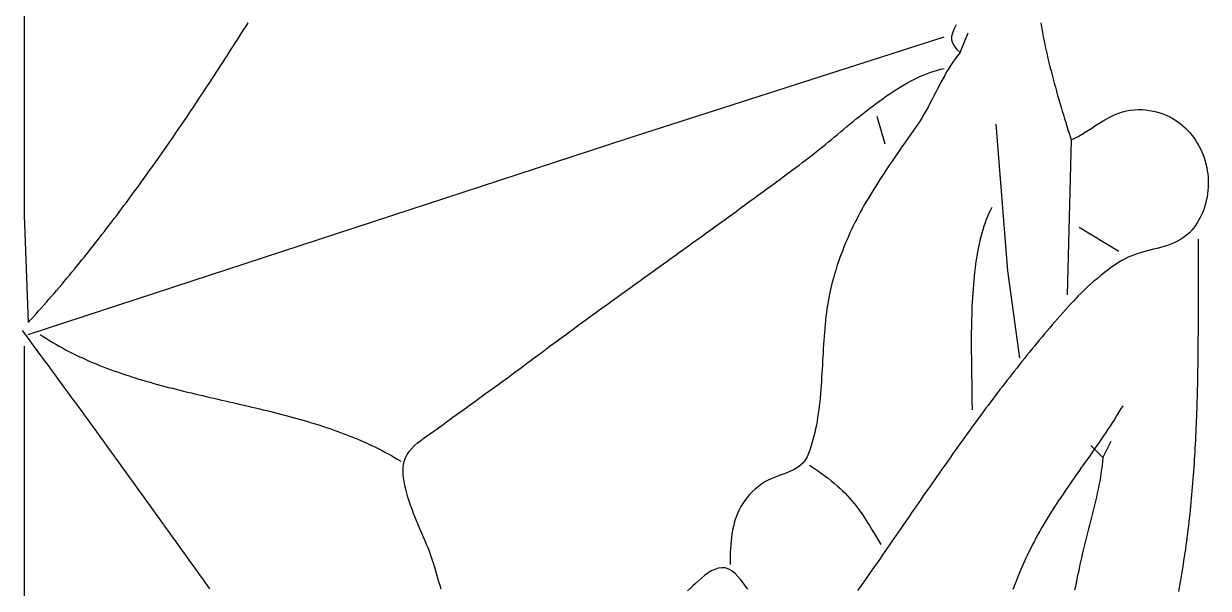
# Model space of a CAD drawing. Header units: millimetres. Extents: x 60 to 2307, y 40 to 1509.
# Drawn here: x 1183.9 to 1482.6, y 1183 to 1325.3 of the extents above; entities that cross this region are included whole.
import ezdxf

# ---------------------------------------------------------------- set-up
doc = ezdxf.new("R2010")
doc.units = ezdxf.units.MM
doc.layers.add('0_0_0', color=3, linetype='Continuous')

msp = doc.modelspace()

# ---------------------------------------------------------------- linework, layer by layer
at = {"layer": '0_0_0'}
for points in [[(1184, 1328), (1184, 1277), (1185, 1250), (1185.6559, 1250.7167), (1186.3108, 1251.4372), (1186.9648, 1252.1615), (1187.6177, 1252.8894), (1188.2696, 1253.6211), (1188.9204, 1254.3563), (1189.5703, 1255.095), (1190.219, 1255.8372), (1190.8667, 1256.5828), (1191.5133, 1257.3318), (1192.1589, 1258.0841), (1192.8033, 1258.8396), (1193.4467, 1259.5983), (1194.0889, 1260.3601), (1194.73, 1261.125), (1195.37, 1261.8928), (1196.0088, 1262.6637), (1196.6465, 1263.4374), (1197.283, 1264.214), (1197.9183, 1264.9934), (1198.5525, 1265.7755), (1199.1854, 1266.5602), (1199.8172, 1267.3476), (1200.4477, 1268.1375), (1201.077, 1268.9299), (1201.7051, 1269.7248), (1202.3319, 1270.522), (1202.9575, 1271.3215), (1203.5818, 1272.1234), (1204.2048, 1272.9274), (1204.8265, 1273.7336), (1205.447, 1274.5418), (1206.0661, 1275.3521), (1206.6839, 1276.1644), (1207.3004, 1276.9786), (1207.9156, 1277.7947), (1208.5294, 1278.6125), (1209.1419, 1279.4322), (1209.753, 1280.2535), (1210.3627, 1281.0764), (1210.971, 1281.9009), (1211.578, 1282.727), (1212.1835, 1283.5545), (1212.7876, 1284.3834), (1213.3903, 1285.2137), (1213.9915, 1286.0452), (1214.5914, 1286.878), (1215.1897, 1287.7119), (1215.7866, 1288.547), (1216.382, 1289.3831), (1216.9759, 1290.2203), (1217.5683, 1291.0584), (1218.1592, 1291.8973), (1218.7486, 1292.7371), (1219.3365, 1293.5777), (1219.9228, 1294.419), (1220.5076, 1295.261), (1221.0908, 1296.1035), (1221.6725, 1296.9466), (1222.2526, 1297.7902), (1222.8311, 1298.6342), (1223.408, 1299.4786), (1223.9833, 1300.3233), (1224.5569, 1301.1683), (1225.129, 1302.0134), (1225.6994, 1302.8588), (1226.2681, 1303.7041), (1226.8352, 1304.5496), (1227.4007, 1305.395), (1227.9644, 1306.2403), (1228.5265, 1307.0854), (1229.0868, 1307.9304), (1229.6455, 1308.7751), (1230.2024, 1309.6195), (1230.7577, 1310.4635), (1231.3111, 1311.3071), (1231.8628, 1312.1501), (1232.4128, 1312.9927), (1232.961, 1313.8346), (1233.5074, 1314.6759), (1234.0521, 1315.5165), (1234.5949, 1316.3563), (1235.1359, 1317.1953), (1235.6751, 1318.0333), (1236.2125, 1318.8705), (1236.748, 1319.7066), (1237.2817, 1320.5416), (1237.8135, 1321.3756), (1238.3435, 1322.2083), (1238.8715, 1323.0399), (1239.3977, 1323.8701), (1239.922, 1324.699), (1240.4444, 1325.5265)], [(1440.3809, 1325.4803), (1440.5294, 1324.5262), (1440.6916, 1323.5584), (1440.8669, 1322.5781), (1441.0546, 1321.5865), (1441.254, 1320.585), (1441.4643, 1319.5748), (1441.685, 1318.5571), (1441.9152, 1317.5332), (1442.1543, 1316.5045), (1442.4017, 1315.472), (1442.6565, 1314.4372), (1442.9182, 1313.4012), (1443.186, 1312.3654), (1443.4592, 1311.331), (1443.7371, 1310.2992), (1444.0191, 1309.2713), (1444.3043, 1308.2486), (1444.5923, 1307.2324), (1444.8821, 1306.2239), (1445.1733, 1305.2243), (1445.4649, 1304.235), (1445.7565, 1303.2572), (1446.0471, 1302.2921), (1446.3363, 1301.341), (1446.6232, 1300.4053), (1446.9072, 1299.4861), (1447.1876, 1298.5847), (1447.4636, 1297.7023), (1447.7346, 1296.8403), (1448, 1296), (1448.9012, 1296.4358), (1449.7825, 1296.9046), (1450.6473, 1297.3998), (1451.499, 1297.915), (1452.3408, 1298.4438), (1453.1764, 1298.9795), (1454.0089, 1299.516), (1454.8419, 1300.0466), (1455.6786, 1300.5649), (1456.5225, 1301.0644), (1457.377, 1301.5388), (1458.2455, 1301.9815), (1459.1313, 1302.3862), (1460.0378, 1302.7463), (1460.9684, 1303.0554), (1461.9266, 1303.307), (1462.9156, 1303.4947), (1463.939, 1303.6121), (1465, 1303.6527), (1465.946, 1303.629), (1466.8709, 1303.5589), (1467.774, 1303.4437), (1468.6551, 1303.2847), (1469.5136, 1303.0834), (1470.349, 1302.8411), (1471.1611, 1302.5592), (1471.9492, 1302.2389), (1472.7129, 1301.8817), (1473.4519, 1301.4889), (1474.1656, 1301.0619), (1474.8536, 1300.602), (1475.5155, 1300.1106), (1476.1508, 1299.589), (1476.7591, 1299.0386), (1477.3399, 1298.4608), (1477.8928, 1297.8569), (1478.4173, 1297.2283), (1478.913, 1296.5762), (1479.3794, 1295.9022), (1479.8162, 1295.2075), (1480.2228, 1294.4935), (1480.5988, 1293.7615), (1480.9437, 1293.013), (1481.2571, 1292.2492), (1481.5387, 1291.4715), (1481.7878, 1290.6814), (1482.0041, 1289.88), (1482.1871, 1289.0689), (1482.3365, 1288.2493), (1482.4516, 1287.4226), (1482.5321, 1286.5901), (1482.5776, 1285.7533), (1482.5876, 1284.9135), (1482.5616, 1284.0719), (1482.4992, 1283.2301), (1482.4, 1282.3893), (1482.2634, 1281.551), (1482.0892, 1280.7163), (1481.8767, 1279.8868), (1481.6257, 1279.0638), (1481.3355, 1278.2486), (1481.0058, 1277.4426), (1480.6362, 1276.6471), (1480.2262, 1275.8636), (1479.7753, 1275.0933), (1479.1563, 1274.1722), (1478.5028, 1273.3498), (1477.817, 1272.6185), (1477.101, 1271.9707), (1476.3569, 1271.3989), (1475.5868, 1270.8956), (1474.7929, 1270.4532), (1473.9774, 1270.0641), (1473.1423, 1269.7209), (1472.2898, 1269.4159), (1471.422, 1269.1415), (1470.5411, 1268.8904), (1469.6493, 1268.6548), (1468.7485, 1268.4273), (1467.8411, 1268.2003), (1466.9291, 1267.9662), (1466.0146, 1267.7175), (1465.0998, 1267.4467), (1464.1868, 1267.1462), (1463.2778, 1266.8084), (1462.375, 1266.4259), (1461.6084, 1266.0506), (1460.8019, 1265.6045), (1459.9623, 1265.0948), (1459.0963, 1264.5289), (1458.211, 1263.9141), (1457.313, 1263.2578), (1456.4093, 1262.5674), (1455.5066, 1261.8502), (1454.6118, 1261.1135), (1453.7318, 1260.3647), (1452.8734, 1259.6111), (1452.0434, 1258.8602), (1451.2487, 1258.1192), (1450.4961, 1257.3955), (1449.7925, 1256.6965), (1449.1446, 1256.0295), (1448.5594, 1255.4019), (1447.8861, 1254.6601), (1447.2157, 1253.916), (1446.5481, 1253.1697), (1445.8833, 1252.4211), (1445.2213, 1251.6703), (1444.5619, 1250.9173), (1443.9052, 1250.1622), (1443.2512, 1249.4049), (1442.5998, 1248.6456), (1441.9508, 1247.8842), (1441.3044, 1247.1208), (1440.6605, 1246.3555), (1440.019, 1245.5881), (1439.3799, 1244.8189), (1438.7431, 1244.0477), (1438.1086, 1243.2747), (1437.4764, 1242.4999), (1436.8464, 1241.7233), (1436.2186, 1240.945), (1435.593, 1240.1649), (1434.9694, 1239.3831), (1434.3479, 1238.5997), (1433.7284, 1237.8146), (1433.1109, 1237.0279), (1432.4954, 1236.2397), (1431.8818, 1235.45), (1431.27, 1234.6588), (1430.66, 1233.8661), (1430.0518, 1233.0719), (1429.4454, 1232.2764), (1428.8406, 1231.4795), (1428.2376, 1230.6813), (1427.6361, 1229.8818), (1427.0362, 1229.081), (1426.4379, 1228.279), (1425.841, 1227.4757), (1425.2456, 1226.6714), (1424.6517, 1225.8658), (1424.0591, 1225.0592), (1423.4678, 1224.2515), (1422.8779, 1223.4428), (1422.2892, 1222.633), (1421.7017, 1221.8223), (1421.1154, 1221.0107), (1420.5302, 1220.1981), (1419.9461, 1219.3847), (1419.3631, 1218.5704), (1418.7811, 1217.7553), (1418.2001, 1216.9394), (1417.62, 1216.1228), (1417.0408, 1215.3055), (1416.4624, 1214.4875), (1415.8849, 1213.6689), (1415.3081, 1212.8496), (1414.7321, 1212.0298), (1414.1568, 1211.2094), (1413.5821, 1210.3885), (1413.008, 1209.5671), (1412.4345, 1208.7453), (1411.8615, 1207.923), (1411.289, 1207.1004), (1410.717, 1206.2774), (1410.1454, 1205.4541), (1409.5742, 1204.6305), (1409.0032, 1203.8066), (1408.4326, 1202.9826), (1407.8622, 1202.1583), (1407.2921, 1201.3339), (1406.7221, 1200.5093), (1406.1522, 1199.6847), (1405.5824, 1198.86), (1405.0127, 1198.0353), (1404.4429, 1197.2106), (1403.8732, 1196.3859), (1403.3034, 1195.5614), (1402.7334, 1194.7369), (1402.1633, 1193.9125), (1401.593, 1193.0883), (1401.0225, 1192.2644), (1400.4517, 1191.4406), (1399.8806, 1190.6171), (1399.3091, 1189.794), (1398.7372, 1188.9711), (1398.1649, 1188.1487), (1397.5921, 1187.3266), (1397.0188, 1186.5049), (1396.445, 1185.6838), (1395.8705, 1184.8631), (1395.2954, 1184.0429), (1394.7197, 1183.2233), (1394.1432, 1182.4044)], [(1419, 1325), (1418.4405, 1323.8712), (1418.0565, 1322.8961), (1417.8579, 1322.0341), (1417.8549, 1321.2445), (1418.0575, 1320.4869), (1418.4759, 1319.7207), (1419.12, 1318.9052), (1420, 1318), (1422, 1323)], [(1185, 1247), (1336, 1296.3441), (1416, 1322)], [(1420, 1318), (1419.3683, 1317.2313), (1418.7666, 1316.4429), (1418.1919, 1315.6364), (1417.6416, 1314.8135), (1417.1129, 1313.976), (1416.6029, 1313.1256), (1416.1091, 1312.2641), (1415.6284, 1311.3932), (1415.1583, 1310.5145), (1414.6959, 1309.63), (1414.2385, 1308.7412), (1413.7834, 1307.85), (1413.3276, 1306.9581), (1412.8685, 1306.0671), (1412.4033, 1305.1789), (1411.9293, 1304.2952), (1411.4436, 1303.4177), (1410.9436, 1302.5482), (1410.4263, 1301.6883), (1409.8892, 1300.8398), (1409.3294, 1300.0046), (1408.7378, 1299.1499), (1408.1488, 1298.3015), (1407.5624, 1297.459), (1406.979, 1296.6217), (1406.3986, 1295.7893), (1405.8215, 1294.9614), (1405.2478, 1294.1373), (1404.6779, 1293.3167), (1404.1119, 1292.4991), (1403.55, 1291.6841), (1402.9923, 1290.8712), (1402.4392, 1290.0598), (1401.8908, 1289.2496), (1401.3473, 1288.4401), (1400.8089, 1287.6308), (1400.2758, 1286.8212), (1399.7482, 1286.0109), (1399.2264, 1285.1995), (1398.7105, 1284.3864), (1398.2007, 1283.5711), (1397.6972, 1282.7534), (1397.2002, 1281.9325), (1396.71, 1281.1082), (1396.2267, 1280.2799), (1395.7506, 1279.4471), (1395.2818, 1278.6095), (1394.8205, 1277.7665), (1394.367, 1276.9176), (1393.9214, 1276.0625), (1393.484, 1275.2006), (1393.055, 1274.3315), (1392.6345, 1273.4546), (1392.2227, 1272.5697), (1391.8199, 1271.6761), (1391.4263, 1270.7734), (1391.042, 1269.8611), (1390.6673, 1268.9389), (1390.3024, 1268.0061), (1389.9475, 1267.0625), (1389.6027, 1266.1074), (1389.2683, 1265.1404), (1388.9445, 1264.1611), (1388.6315, 1263.1689), (1388.3295, 1262.1636), (1388.0386, 1261.1444), (1387.7592, 1260.1111), (1387.4913, 1259.0631), (1387.2353, 1258), (1387.0367, 1257.1068), (1386.854, 1256.1988), (1386.6862, 1255.2768), (1386.5323, 1254.3416), (1386.3914, 1253.3939), (1386.2627, 1252.4347), (1386.1451, 1251.4646), (1386.0376, 1250.4845), (1385.9395, 1249.4953), (1385.8496, 1248.4976), (1385.7671, 1247.4924), (1385.6911, 1246.4804), (1385.6206, 1245.4625), (1385.5546, 1244.4393), (1385.4922, 1243.4118), (1385.4325, 1242.3808), (1385.3746, 1241.347), (1385.3174, 1240.3113), (1385.2601, 1239.2744), (1385.2017, 1238.2372), (1385.1413, 1237.2005), (1385.0779, 1236.1651), (1385.0107, 1235.1317), (1384.9385, 1234.1013), (1384.8606, 1233.0745), (1384.776, 1232.0523), (1384.6837, 1231.0353), (1384.5828, 1230.0245), (1384.4723, 1229.0206), (1384.3514, 1228.0244), (1384.219, 1227.0368), (1384.0743, 1226.0585), (1383.9163, 1225.0904), (1383.744, 1224.1332), (1383.5565, 1223.1877), (1383.3529, 1222.2549), (1383.1323, 1221.3353), (1382.8936, 1220.43), (1382.636, 1219.5397), (1382.3585, 1218.6651), (1382.0602, 1217.8071), (1381.7401, 1216.9665), (1381.3973, 1216.1442), (1380.9516, 1215.3284), (1380.3846, 1214.6144), (1379.7125, 1213.9893), (1378.9515, 1213.4405), (1378.1178, 1212.9552), (1377.2276, 1212.5207), (1376.297, 1212.1245), (1375.3424, 1211.7536), (1374.3798, 1211.3955), (1373.4254, 1211.0373), (1372.4956, 1210.6665), (1371.6063, 1210.2703), (1370.7739, 1209.836), (1370.0146, 1209.351), (1369.1436, 1208.693), (1368.3374, 1208.0168), (1367.5934, 1207.3224), (1366.9093, 1206.6103), (1366.2826, 1205.8805), (1365.7108, 1205.1334), (1365.1914, 1204.3692), (1364.722, 1203.5881), (1364.3002, 1202.7904), (1363.9233, 1201.9764), (1363.5891, 1201.1462), (1363.295, 1200.3002), (1363.0386, 1199.4386), (1362.8174, 1198.5616), (1362.6289, 1197.6694), (1362.4707, 1196.7624), (1362.3404, 1195.8407), (1362.2354, 1194.9047), (1362.1533, 1193.9545), (1362.0916, 1192.9904), (1362.0479, 1192.0126), (1362.0197, 1191.0215), (1362.0045, 1190.0172), (1362, 1189)], [(1289.1035, 1182.7675), (1288.8425, 1183.692), (1288.5802, 1184.611), (1288.3166, 1185.5244), (1288.0516, 1186.432), (1287.7849, 1187.3335), (1287.5166, 1188.2288), (1287.2464, 1189.1177), (1286.9744, 1190), (1286.7343, 1190.7318), (1286.4578, 1191.5063), (1286.149, 1192.32), (1285.812, 1193.1698), (1285.4509, 1194.0521), (1285.0699, 1194.9637), (1284.6732, 1195.9012), (1284.2647, 1196.8614), (1283.8488, 1197.8408), (1283.4295, 1198.8362), (1283.0109, 1199.8441), (1282.5972, 1200.8613), (1282.1925, 1201.8844), (1281.801, 1202.9101), (1281.4267, 1203.935), (1281.0739, 1204.9559), (1280.7466, 1205.9693), (1280.449, 1206.9719), (1280.1852, 1207.9605), (1279.9593, 1208.9315), (1279.7755, 1209.8819), (1279.6379, 1210.808), (1279.5507, 1211.7068), (1279.5179, 1212.5747), (1279.5437, 1213.4086), (1279.6323, 1214.2049), (1279.7878, 1214.9605), (1280.0943, 1215.8484), (1280.5286, 1216.688), (1281.073, 1217.4825), (1281.7098, 1218.2349), (1282.4212, 1218.9484), (1283.1894, 1219.6261), (1283.9968, 1220.2711), (1284.8256, 1220.8866), (1285.6581, 1221.4757), (1286.4764, 1222.0415), (1287.263, 1222.5871), (1288, 1223.1157), (1288.8183, 1223.7183), (1289.6376, 1224.3197), (1290.4578, 1224.9198), (1291.2789, 1225.5188), (1292.1006, 1226.1169), (1292.923, 1226.7141), (1293.7459, 1227.3105), (1294.5692, 1227.9063), (1295.393, 1228.5016), (1296.217, 1229.0965), (1297.0412, 1229.6912), (1297.8656, 1230.2857), (1298.6899, 1230.8802), (1299.5142, 1231.4747), (1300.3384, 1232.0694), (1301.1623, 1232.6645), (1301.9859, 1233.26), (1302.8091, 1233.8561), (1303.6319, 1234.4528), (1304.454, 1235.0504), (1305.2755, 1235.6488), (1306.0962, 1236.2483), (1306.9161, 1236.8489), (1307.735, 1237.4508), (1308.553, 1238.054), (1309.3699, 1238.6588), (1310.1855, 1239.2652), (1311, 1239.8734), (1311.8064, 1240.4764), (1312.6134, 1241.0787), (1313.421, 1241.6804), (1314.229, 1242.2814), (1315.0375, 1242.8817), (1315.8465, 1243.4813), (1316.6559, 1244.0804), (1317.4658, 1244.6788), (1318.2762, 1245.2767), (1319.087, 1245.874), (1319.8982, 1246.4707), (1320.7097, 1247.0669), (1321.5217, 1247.6626), (1322.3341, 1248.2577), (1323.1468, 1248.8524), (1323.9599, 1249.4466), (1324.7733, 1250.0403), (1325.587, 1250.6337), (1326.4011, 1251.2265), (1327.2154, 1251.819), (1328.0301, 1252.4111), (1328.845, 1253.0028), (1329.6602, 1253.5942), (1330.4756, 1254.1852), (1331.2913, 1254.776), (1332.1072, 1255.3664), (1332.9233, 1255.9565), (1333.7396, 1256.5463), (1334.5561, 1257.1359), (1335.3728, 1257.7253), (1336.1896, 1258.3145), (1337.0066, 1258.9034), (1337.8237, 1259.4922), (1338.641, 1260.0808), (1339.4583, 1260.6692), (1340.2758, 1261.2575), (1341.0934, 1261.8457), (1341.911, 1262.4338), (1342.7287, 1263.0218), (1343.5464, 1263.6097), (1344.3642, 1264.1976), (1345.182, 1264.7854), (1345.9998, 1265.3733), (1346.8177, 1265.9611), (1347.6355, 1266.549), (1348.4532, 1267.1368), (1349.271, 1267.7248), (1350.0887, 1268.3128), (1350.9063, 1268.9009), (1351.7239, 1269.4891), (1352.5413, 1270.0774), (1353.3587, 1270.6658), (1354.176, 1271.2544), (1354.9931, 1271.8432), (1355.8101, 1272.4321), (1356.6269, 1273.0213), (1357.4436, 1273.6106), (1358.2601, 1274.2002), (1359.0764, 1274.7901), (1359.8925, 1275.3802), (1360.7084, 1275.9706), (1361.5241, 1276.5613), (1362.3396, 1277.1524), (1363.1547, 1277.7437), (1363.9697, 1278.3355), (1364.7843, 1278.9276), (1365.5987, 1279.5201), (1366.4127, 1280.1129), (1367.2265, 1280.7063), (1368.0399, 1281.3), (1368.853, 1281.8942), (1369.6657, 1282.4889), (1370.4781, 1283.0841), (1371.29, 1283.6797), (1372.1016, 1284.2759), (1372.9128, 1284.8727), (1373.7236, 1285.4699), (1374.534, 1286.0678), (1375.3439, 1286.6663), (1376.1534, 1287.2653), (1376.9624, 1287.865), (1377.7709, 1288.4653), (1378.5789, 1289.0663), (1379.3864, 1289.668), (1380.1935, 1290.2703), (1381, 1290.8734), (1381.6873, 1291.3935), (1382.3852, 1291.9323), (1383.0934, 1292.4885), (1383.8115, 1293.0608), (1384.5392, 1293.6478), (1385.2762, 1294.2483), (1386.0221, 1294.8609), (1386.7765, 1295.4844), (1387.5393, 1296.1174), (1388.3099, 1296.7587), (1389.0881, 1297.4069), (1389.8736, 1298.0607), (1390.666, 1298.7188), (1391.465, 1299.38), (1392.2703, 1300.0428), (1393.0814, 1300.7061), (1393.8982, 1301.3684), (1394.7202, 1302.0286), (1395.5471, 1302.6853), (1396.3786, 1303.3371), (1397.2143, 1303.9828), (1398.054, 1304.6211), (1398.8972, 1305.2507), (1399.7437, 1305.8702), (1400.5931, 1306.4785), (1401.4451, 1307.074), (1402.2993, 1307.6556), (1403.1554, 1308.222), (1404.0131, 1308.7718), (1404.8721, 1309.3037), (1405.732, 1309.8165), (1406.5924, 1310.3088), (1407.4531, 1310.7794), (1408.3137, 1311.2268), (1409.1739, 1311.6499), (1410.0333, 1312.0473), (1410.8916, 1312.4176), (1411.7485, 1312.7597), (1412.6037, 1313.0722), (1413.4567, 1313.3538), (1414.3073, 1313.6031), (1415.1552, 1313.8189), (1416, 1314)], [(1399, 1302), (1401, 1295)], [(1429, 1300), (1431.9105, 1263), (1435, 1241)], [(1448, 1296), (1447, 1257)], [(1428, 1279), (1427.6239, 1278.265), (1427.2659, 1277.5048), (1426.9256, 1276.7202), (1426.6026, 1275.9122), (1426.2964, 1275.0817), (1426.0066, 1274.2297), (1425.7328, 1273.3571), (1425.4745, 1272.4648), (1425.2313, 1271.5538), (1425.0029, 1270.625), (1424.7886, 1269.6794), (1424.5883, 1268.7178), (1424.4013, 1267.7413), (1424.2273, 1266.7508), (1424.0658, 1265.7472), (1423.9165, 1264.7315), (1423.7789, 1263.7045), (1423.6525, 1262.6673), (1423.537, 1261.6207), (1423.4318, 1260.5657), (1423.3367, 1259.5034), (1423.2511, 1258.4344), (1423.1746, 1257.36), (1423.1068, 1256.2809), (1423.0473, 1255.1981), (1422.9956, 1254.1125), (1422.9513, 1253.0251), (1422.914, 1251.9369), (1422.8833, 1250.8487), (1422.8587, 1249.7616), (1422.8397, 1248.6764), (1422.8261, 1247.594), (1422.8173, 1246.5155), (1422.8129, 1245.4418), (1422.8125, 1244.3737), (1422.8156, 1243.3123), (1422.8219, 1242.2585), (1422.8308, 1241.2132), (1422.8421, 1240.1774), (1422.8551, 1239.152), (1422.8696, 1238.1379), (1422.8851, 1237.1361), (1422.9012, 1236.1475), (1422.9173, 1235.173), (1422.9332, 1234.2137), (1422.9483, 1233.2704), (1422.9623, 1232.3441), (1422.9747, 1231.4356), (1422.9851, 1230.5461), (1422.9931, 1229.6763), (1422.9982, 1228.8273), (1423, 1228)], [(1450, 1274), (1460, 1268)], [(1480, 1271), (1480.0001, 1269.9972), (1480.0007, 1268.9949), (1480.0016, 1267.993), (1480.0027, 1266.9915), (1480.004, 1265.9903), (1480.0055, 1264.9896), (1480.007, 1263.9893), (1480.0086, 1262.9894), (1480.0102, 1261.9898), (1480.0116, 1260.9907), (1480.013, 1259.9919), (1480.0142, 1258.9936), (1480.0151, 1257.9956), (1480.0157, 1256.998), (1480.016, 1256.0008), (1480.0159, 1255.0039), (1480.0153, 1254.0075), (1480.0142, 1253.0114), (1480.0125, 1252.0157), (1480.0102, 1251.0204), (1480.0073, 1250.0254), (1480.0036, 1249.0308), (1479.9991, 1248.0366), (1479.9938, 1247.0427), (1479.9875, 1246.0493), (1479.9804, 1245.0561), (1479.9722, 1244.0634), (1479.9629, 1243.071), (1479.9526, 1242.0789), (1479.9411, 1241.0872), (1479.9283, 1240.0959), (1479.9143, 1239.1049), (1479.8989, 1238.1142), (1479.8822, 1237.124), (1479.864, 1236.134), (1479.8443, 1235.1444), (1479.823, 1234.1552), (1479.8002, 1233.1662), (1479.7757, 1232.1777), (1479.7494, 1231.1894), (1479.7214, 1230.2015), (1479.6916, 1229.2139), (1479.6599, 1228.2267), (1479.6263, 1227.2398), (1479.5906, 1226.2532), (1479.5529, 1225.267), (1479.5132, 1224.2811), (1479.4712, 1223.2955), (1479.4271, 1222.3102), (1479.3807, 1221.3252), (1479.3319, 1220.3406), (1479.2808, 1219.3562), (1479.2273, 1218.3722), (1479.1713, 1217.3885), (1479.1128, 1216.4051), (1479.0516, 1215.4221), (1478.9878, 1214.4393), (1478.9214, 1213.4568), (1478.8521, 1212.4747), (1478.7801, 1211.4928), (1478.7052, 1210.5112), (1478.6273, 1209.53), (1478.5465, 1208.549), (1478.4627, 1207.5683), (1478.3758, 1206.5879), (1478.2857, 1205.6079), (1478.1924, 1204.6281), (1478.0959, 1203.6485), (1477.9961, 1202.6693), (1477.893, 1201.6904), (1477.7864, 1200.7117), (1477.6764, 1199.7333), (1477.5628, 1198.7552), (1477.4456, 1197.7774), (1477.3249, 1196.7999), (1477.2004, 1195.8226), (1477.0722, 1194.8456), (1476.9402, 1193.8688), (1476.8044, 1192.8924), (1476.6647, 1191.9162), (1476.521, 1190.9402), (1476.3732, 1189.9645), (1476.2215, 1188.9891), (1476.0656, 1188.014), (1475.9055, 1187.0391), (1475.7412, 1186.0644), (1475.5725, 1185.09), (1475.3996, 1184.1159), (1475.2223, 1183.142), (1475.0405, 1182.1684)], [(1183.4251, 1248), (1184.0232, 1247.1938), (1184.6212, 1246.3875), (1185.219, 1245.5809), (1185.8165, 1244.774), (1186.4138, 1243.9669), (1187.0108, 1243.1595), (1187.6077, 1242.3519), (1188.2043, 1241.544), (1188.8007, 1240.7359), (1189.3969, 1239.9276), (1189.9929, 1239.119), (1190.5887, 1238.3102), (1191.1842, 1237.5011), (1191.7796, 1236.6918), (1192.3747, 1235.8823), (1192.9696, 1235.0726), (1193.5644, 1234.2627), (1194.1589, 1233.4525), (1194.7533, 1232.6421), (1195.3474, 1231.8315), (1195.9413, 1231.0207), (1196.5351, 1230.2097), (1197.1287, 1229.3984), (1197.722, 1228.587), (1198.3152, 1227.7754), (1198.9082, 1226.9635), (1199.501, 1226.1515), (1200.0937, 1225.3392), (1200.6861, 1224.5268), (1201.2784, 1223.7142), (1201.8705, 1222.9014), (1202.4624, 1222.0884), (1203.0542, 1221.2752), (1203.6458, 1220.4619), (1204.2372, 1219.6483), (1204.8284, 1218.8346), (1205.4195, 1218.0208), (1206.0104, 1217.2067), (1206.6012, 1216.3925), (1207.1918, 1215.5781), (1207.7822, 1214.7635), (1208.3725, 1213.9488), (1208.9626, 1213.134), (1209.5526, 1212.3189), (1210.1425, 1211.5038), (1210.7321, 1210.6884), (1211.3217, 1209.8729), (1211.9111, 1209.0573), (1212.5003, 1208.2415), (1213.0894, 1207.4256), (1213.6784, 1206.6096), (1214.2672, 1205.7934), (1214.8559, 1204.9771), (1215.4445, 1204.1606), (1216.0329, 1203.344), (1216.6212, 1202.5273), (1217.2094, 1201.7105), (1217.7975, 1200.8935), (1218.3854, 1200.0764), (1218.9732, 1199.2593), (1219.5609, 1198.4419), (1220.1485, 1197.6245), (1220.7359, 1196.807), (1221.3232, 1195.9893), (1221.9105, 1195.1716), (1222.4976, 1194.3538), (1223.0846, 1193.5358), (1223.6715, 1192.7178), (1224.2583, 1191.8996), (1224.845, 1191.0814), (1225.4316, 1190.2631), (1226.0181, 1189.4447), (1226.6044, 1188.6262), (1227.1907, 1187.8076), (1227.7769, 1186.9889), (1228.3631, 1186.1702), (1228.9491, 1185.3514), (1229.535, 1184.5325), (1230.1209, 1183.7135), (1230.7066, 1182.8945)], [(1188, 1247), (1188.7805, 1246.4764), (1189.5679, 1245.9646), (1190.362, 1245.4643), (1191.1627, 1244.9752), (1191.9698, 1244.4972), (1192.7832, 1244.0299), (1193.6028, 1243.5732), (1194.4285, 1243.1268), (1195.26, 1242.6905), (1196.0973, 1242.2641), (1196.9403, 1241.8474), (1197.7887, 1241.44), (1198.6425, 1241.0419), (1199.5016, 1240.6527), (1200.3657, 1240.2722), (1201.2348, 1239.9002), (1202.1088, 1239.5365), (1202.9874, 1239.1808), (1203.8706, 1238.8329), (1204.7582, 1238.4926), (1205.6501, 1238.1596), (1206.5462, 1237.8338), (1207.4462, 1237.5149), (1208.3502, 1237.2026), (1209.2579, 1236.8967), (1210.1693, 1236.5971), (1211.0841, 1236.3034), (1212.0023, 1236.0154), (1212.9237, 1235.733), (1213.8481, 1235.4558), (1214.7756, 1235.1837), (1215.7058, 1234.9164), (1216.6387, 1234.6537), (1217.5741, 1234.3954), (1218.512, 1234.1412), (1219.4521, 1233.8909), (1220.3944, 1233.6443), (1221.3387, 1233.4012), (1222.2848, 1233.1612), (1223.2327, 1232.9242), (1224.1822, 1232.69), (1225.1332, 1232.4583), (1226.0855, 1232.229), (1227.039, 1232.0016), (1227.9935, 1231.7762), (1228.949, 1231.5523), (1229.9053, 1231.3298), (1230.8622, 1231.1084), (1231.8197, 1230.888), (1232.7775, 1230.6683), (1233.7357, 1230.449), (1234.6939, 1230.23), (1235.6521, 1230.0109), (1236.6102, 1229.7917), (1237.568, 1229.572), (1238.5254, 1229.3515), (1239.4823, 1229.1302), (1240.4384, 1228.9077), (1241.3938, 1228.6839), (1242.3482, 1228.4584), (1243.3015, 1228.2312), (1244.2536, 1228.0018), (1245.2043, 1227.7702), (1246.1535, 1227.536), (1247.1011, 1227.2991), (1248.047, 1227.0592), (1248.991, 1226.816), (1249.9329, 1226.5695), (1250.8727, 1226.3193), (1251.8102, 1226.0651), (1252.7452, 1225.8069), (1253.6777, 1225.5442), (1254.6075, 1225.277), (1255.5344, 1225.005), (1256.4584, 1224.7279), (1257.3793, 1224.4456), (1258.297, 1224.1577), (1259.2112, 1223.8641), (1260.122, 1223.5645), (1261.0291, 1223.2588), (1261.9325, 1222.9466), (1262.8319, 1222.6278), (1263.7273, 1222.302), (1264.6186, 1221.9692), (1265.5055, 1221.629), (1266.388, 1221.2812), (1267.2658, 1220.9257), (1268.139, 1220.5621), (1269.0073, 1220.1902), (1269.8707, 1219.8099), (1270.7289, 1219.4208), (1271.5818, 1219.0228), (1272.4294, 1218.6156), (1273.2715, 1218.199), (1274.1079, 1217.7727), (1274.9385, 1217.3366), (1275.7632, 1216.8904), (1276.5818, 1216.4339), (1277.3942, 1215.9667), (1278.2003, 1215.4889), (1279, 1215)], [(1184, 1244), (1184, 1178), (1183.3965, 1149.0903), (1172, 1139), (1146, 1120.1157), (1044, 1046)], [(1461, 1229), (1460.4818, 1228.1364), (1459.9577, 1227.2787), (1459.4279, 1226.4266), (1458.8927, 1225.5797), (1458.3527, 1224.7376), (1457.808, 1223.9), (1457.2591, 1223.0666), (1456.7064, 1222.237), (1456.1501, 1221.4109), (1455.5907, 1220.5879), (1455.0285, 1219.7677), (1454.4639, 1218.9499), (1453.8971, 1218.1342), (1453.3287, 1217.3202), (1452.7589, 1216.5077), (1452.1882, 1215.6962), (1451.6167, 1214.8854), (1451.045, 1214.0749), (1450.4734, 1213.2645), (1449.9022, 1212.4538), (1449.3318, 1211.6424), (1448.7626, 1210.83), (1448.1949, 1210.0162), (1447.629, 1209.2007), (1447.0654, 1208.3831), (1446.5044, 1207.5631), (1445.9463, 1206.7404), (1445.3916, 1205.9146), (1444.8405, 1205.0854), (1444.2934, 1204.2524), (1443.7508, 1203.4153), (1443.2128, 1202.5737), (1442.68, 1201.7273), (1442.1526, 1200.8757), (1441.6311, 1200.0186), (1441.1157, 1199.1556), (1440.6069, 1198.2865), (1440.105, 1197.4108), (1439.6103, 1196.5282), (1439.1233, 1195.6384), (1438.6442, 1194.741), (1438.1735, 1193.8357), (1437.7114, 1192.9221), (1437.2585, 1192), (1436.9159, 1191.2832), (1436.5765, 1190.5554), (1436.2399, 1189.8168), (1435.9061, 1189.0679), (1435.5749, 1188.3088), (1435.246, 1187.5399), (1434.9194, 1186.7615), (1434.5949, 1185.9738), (1434.2723, 1185.1773), (1433.9514, 1184.3721), (1433.6322, 1183.5587), (1433.3143, 1182.7372)], [(1458, 1220), (1456, 1216), (1453, 1219)], [(1456, 1216), (1455.9079, 1214.9921), (1455.7974, 1213.9847), (1455.6693, 1212.978), (1455.5248, 1211.9717), (1455.3651, 1210.9661), (1455.1911, 1209.961), (1455.0041, 1208.9565), (1454.8051, 1207.9526), (1454.5952, 1206.9492), (1454.3755, 1205.9464), (1454.1472, 1204.9442), (1453.9112, 1203.9426), (1453.6688, 1202.9416), (1453.421, 1201.9412), (1453.169, 1200.9414), (1452.9137, 1199.9422), (1452.6564, 1198.9436), (1452.3981, 1197.9456), (1452.14, 1196.9482), (1451.883, 1195.9514), (1451.6284, 1194.9553), (1451.3772, 1193.9597), (1451.1306, 1192.9649), (1450.8896, 1191.9706), (1450.6553, 1190.977), (1450.4288, 1189.984), (1450.2113, 1188.9916), (1450.0039, 1188), (1449.8186, 1187.0947), (1449.6312, 1186.1862), (1449.4416, 1185.2747), (1449.2497, 1184.3604), (1449.0554, 1183.4432), (1448.8587, 1182.5234)], [(1382, 1214), (1383.0395, 1213.3277), (1384.0263, 1212.6683), (1384.9633, 1212.0194), (1385.8532, 1211.3791), (1386.6991, 1210.745), (1387.5038, 1210.115), (1388.2702, 1209.487), (1389.0011, 1208.8587), (1389.6995, 1208.2281), (1390.3683, 1207.593), (1391.0103, 1206.9511), (1391.6284, 1206.3003), (1392.2256, 1205.6385), (1392.8046, 1204.9635), (1393.3685, 1204.2731), (1393.92, 1203.5651), (1394.4621, 1202.8375), (1394.9977, 1202.0879), (1395.5296, 1201.3143), (1396.0608, 1200.5145), (1396.594, 1199.6863), (1397.1323, 1198.8276), (1397.6785, 1197.9362), (1398.2354, 1197.0098), (1398.8061, 1196.0465), (1399.3933, 1195.0439), (1400, 1194)], [(1366.5036, 1182.7567), (1365.8948, 1183.5201), (1365.2704, 1184.3413), (1364.6231, 1185.1781), (1363.9458, 1185.9882), (1363.2312, 1186.7295), (1362.472, 1187.3597), (1361.6609, 1187.8366), (1360.7908, 1188.118), (1359.8869, 1188.1841), (1358.9899, 1188.061), (1358.1044, 1187.7765), (1357.2351, 1187.3586), (1356.3868, 1186.8353), (1355.5642, 1186.2346), (1354.7719, 1185.5845), (1354.0146, 1184.9129), (1353.297, 1184.2479), (1352.6239, 1183.6174), (1352, 1183.0494), (1351.2467, 1182.3804)]]:
    msp.add_lwpolyline(points, dxfattribs=at)

doc.saveas('drawing.dxf')
